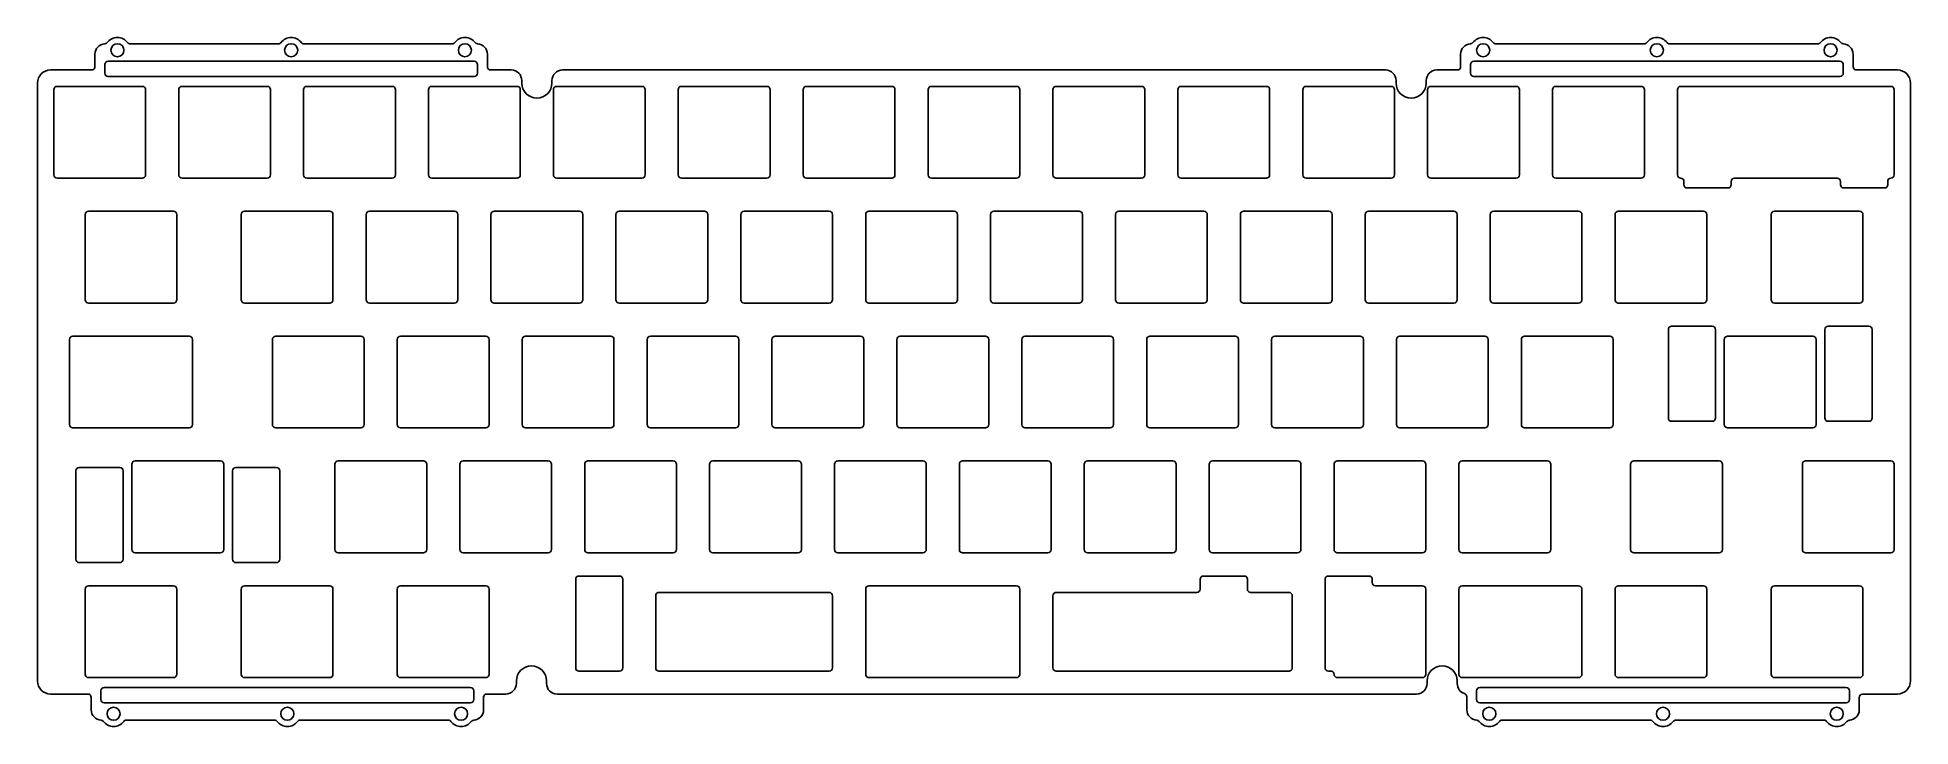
# Model space of a CAD drawing. Header units: millimetres. Extents: x -174 to 112, y 110 to 215.
import ezdxf

# ---------------------------------------------------------------- set-up
doc = ezdxf.new("R2010")
doc.units = ezdxf.units.MM
doc.header["$MEASUREMENT"] = 0

msp = doc.modelspace()

# ---------------------------------------------------------------- linework, layer by layer
for p, q in [((-165.04, 212.61), (-165.04, 210.71)), ((-137.06, 214.21), (-159.67, 214.21)), ((-110.56, 214.21), (-133.17, 214.21)), ((-105.18, 210.71), (-105.18, 212.61)), ((43.27, 212.61), (43.27, 210.71)), ((71.25, 214.21), (48.65, 214.21)), ((97.75, 214.21), (75.15, 214.21)), ((103.13, 210.71), (103.13, 212.61)), ((-165.54, 210.21), (-171.81, 210.21)), ((-101.53, 210.21), (-104.68, 210.21)), ((-99.93, 208.21), (-99.93, 208.61)), ((-95.33, 208.61), (-95.33, 208.21)), ((31.82, 210.21), (-93.73, 210.21)), ((33.42, 208.21), (33.42, 208.61)), ((38.02, 208.61), (38.02, 208.21)), ((42.77, 210.21), (39.62, 210.21)), ((109.89, 210.21), (103.63, 210.21)), ((-173.81, 208.21), (-173.81, 117.01)), ((111.89, 117.01), (111.89, 208.21)), ((-171.81, 115.01), (-166.12, 115.01)), ((-165.62, 114.51), (-165.62, 112.61)), ((-105.76, 112.61), (-105.76, 114.51)), ((-105.26, 115.01), (-102.36, 115.01)), ((-100.76, 116.61), (-100.76, 117.01)), ((-96.16, 117.01), (-96.16, 116.61)), ((-94.56, 115.01), (36.55, 115.01)), ((38.15, 116.61), (38.15, 117.01)), ((42.75, 117.01), (42.75, 116.6)), ((44.21, 114.6), (44.21, 112.61)), ((104.07, 112.61), (104.07, 114.48)), ((104.57, 114.98), (104.57, 115.01)), ((104.57, 115.01), (109.89, 115.01)), ((-160.25, 111.01, 0), (-137.64, 111.01)), ((-133.75, 111.01), (-111.14, 111.01, 0)), ((49.59, 111.01), (72.19, 111.01)), ((76.09, 111.01), (98.69, 111.01))]:
    msp.add_line(p, q)
for points in [[(-106.68, 211.03), (-106.68, 209.71, -0.414214), (-107.18, 209.21), (-163.04, 209.21, -0.414214), (-163.54, 209.71), (-163.54, 211.03, -0.414214), (-163.04, 211.53), (-107.18, 211.53, -0.414214)], [(101.63, 211.03), (101.63, 209.71, -0.414214), (101.13, 209.21), (45.27, 209.21, -0.414214), (44.77, 209.71), (44.77, 211.03, -0.414214), (45.27, 211.53), (101.13, 211.53, -0.414214)], [(-157.81, 193.71, 0.414214), (-157.31, 194.21), (-157.31, 207.21, 0.414214), (-157.81, 207.71), (-170.81, 207.71, 0.414214), (-171.31, 207.21), (-171.31, 194.21, 0.414214), (-170.81, 193.71)], [(-152.26, 194.21), (-152.26, 207.21, -0.414214), (-151.76, 207.71), (-138.76, 207.71, -0.414214), (-138.26, 207.21), (-138.26, 194.21, -0.414214), (-138.76, 193.71), (-151.76, 193.71, -0.414214)], [(-119.21, 207.21), (-119.21, 194.21, -0.414214), (-119.71, 193.71), (-132.71, 193.71, -0.414214), (-133.21, 194.21), (-133.21, 207.21, -0.414214), (-132.71, 207.71), (-119.71, 207.71, -0.414214)], [(-114.16, 194.21), (-114.16, 207.21, -0.414214), (-113.66, 207.71), (-100.66, 207.71, -0.414214), (-100.16, 207.21), (-100.16, 194.21, -0.414214), (-100.66, 193.71), (-113.66, 193.71, -0.414214)], [(-81.61, 193.71), (-94.61, 193.71, -0.414214), (-95.11, 194.21), (-95.11, 207.21, -0.414214), (-94.61, 207.71), (-81.61, 207.71, -0.414214), (-81.11, 207.21), (-81.11, 194.21, -0.414214)], [(-62.06, 207.21), (-62.06, 194.21, -0.414214), (-62.56, 193.71), (-75.56, 193.71, -0.414214), (-76.06, 194.21), (-76.06, 207.21, -0.414214), (-75.56, 207.71), (-62.56, 207.71, -0.414214)], [(-56.51, 207.71), (-43.51, 207.71, -0.414214), (-43.01, 207.21), (-43.01, 194.21, -0.414214), (-43.51, 193.71), (-56.51, 193.71, -0.414214), (-57.01, 194.21), (-57.01, 207.21, -0.414214)], [(-37.96, 194.21), (-37.96, 207.21, -0.414214), (-37.46, 207.71), (-24.46, 207.71, -0.414214), (-23.96, 207.21), (-23.96, 194.21, -0.414214), (-24.46, 193.71), (-37.46, 193.71, -0.414214)], [(-18.91, 194.21, 0.414214), (-18.41, 193.71), (-5.41, 193.71, 0.414214), (-4.91, 194.21), (-4.91, 207.21, 0.414214), (-5.41, 207.71), (-18.41, 207.71, 0.414214), (-18.91, 207.21)], [(14.14, 207.21, 0.414214), (13.64, 207.71), (0.64, 207.71, 0.414214), (0.14, 207.21), (0.14, 194.21, 0.414214), (0.64, 193.71), (13.64, 193.71, 0.414214), (14.14, 194.21)], [(33.19, 207.21), (33.19, 194.21, -0.414214), (32.69, 193.71), (19.69, 193.71, -0.414214), (19.19, 194.21), (19.19, 207.21, -0.414214), (19.69, 207.71), (32.69, 207.71, -0.414214)], [(52.24, 207.21, 0.414214), (51.74, 207.71), (38.74, 207.71, 0.414214), (38.24, 207.21), (38.24, 194.21, 0.414214), (38.74, 193.71), (51.74, 193.71, 0.414214), (52.24, 194.21)], [(71.29, 207.21, 0.414214), (70.79, 207.71), (57.79, 207.71, 0.414214), (57.29, 207.21), (57.29, 194.21, 0.414214), (57.79, 193.71), (70.79, 193.71, 0.414214), (71.29, 194.21)], [(108.9, 193.71, 0.410411), (108.41, 193.21), (108.41, 192.71, -0.414214), (107.91, 192.21), (101.71, 192.21, -0.414214), (101.21, 192.71), (101.21, 193.21, 0.414214), (100.71, 193.71), (85.03, 193.71, 0.414214), (84.53, 193.21), (84.53, 192.71, -0.414214), (84.03, 192.21), (77.83, 192.21, -0.414214), (77.33, 192.71), (77.33, 193.21, 0.410411), (76.84, 193.71, -0.410411), (76.34, 194.21), (76.34, 207.21, -0.414214), (76.84, 207.71), (108.89, 207.71, -0.414214), (109.39, 207.21), (109.39, 194.21, -0.410411)], [(-166.04, 188.66), (-153.04, 188.66, -0.414214), (-152.54, 188.16), (-152.54, 175.16, -0.414214), (-153.04, 174.66), (-166.04, 174.66, -0.414214), (-166.54, 175.16), (-166.54, 188.16, -0.414214)], [(-128.73, 188.16, 0.414214), (-129.23, 188.66), (-142.23, 188.66, 0.414214), (-142.73, 188.16), (-142.73, 175.16, 0.414214), (-142.23, 174.66), (-129.23, 174.66, 0.414214), (-128.73, 175.16)], [(-123.18, 188.66), (-110.18, 188.66, -0.414214), (-109.68, 188.16), (-109.68, 175.16, -0.414214), (-110.18, 174.66), (-123.18, 174.66, -0.414214), (-123.68, 175.16), (-123.68, 188.16, -0.414214)], [(-90.63, 188.16), (-90.63, 175.16, -0.414214), (-91.13, 174.66), (-104.13, 174.66, -0.414214), (-104.63, 175.16), (-104.63, 188.16, -0.414214), (-104.13, 188.66), (-91.13, 188.66, -0.414214)], [(-85.58, 175.16, 0.414214), (-85.08, 174.66), (-72.08, 174.66, 0.414214), (-71.58, 175.16), (-71.58, 188.16, 0.414214), (-72.08, 188.66), (-85.08, 188.66, 0.414214), (-85.58, 188.16)], [(-52.53, 188.16, 0.414214), (-53.03, 188.66), (-66.03, 188.66, 0.414214), (-66.53, 188.16), (-66.53, 175.16, 0.414214), (-66.03, 174.66), (-53.03, 174.66, 0.414214), (-52.53, 175.16)], [(-47.48, 175.16), (-47.48, 188.16, -0.414214), (-46.98, 188.66), (-33.98, 188.66, -0.414214), (-33.48, 188.16), (-33.48, 175.16, -0.414214), (-33.98, 174.66), (-46.98, 174.66, -0.414214)], [(-28.43, 175.16), (-28.43, 188.16, -0.414214), (-27.93, 188.66), (-14.93, 188.66, -0.414214), (-14.43, 188.16), (-14.43, 175.16, -0.414214), (-14.93, 174.66), (-27.93, 174.66, -0.414214)], [(4.12, 174.66), (-8.88, 174.66, -0.414214), (-9.38, 175.16), (-9.38, 188.16, -0.414214), (-8.88, 188.66), (4.12, 188.66, -0.414214), (4.62, 188.16), (4.62, 175.16, -0.414214)], [(9.67, 175.16), (9.67, 188.16, -0.414214), (10.17, 188.66), (23.17, 188.66, -0.414214), (23.67, 188.16), (23.67, 175.16, -0.414214), (23.17, 174.66), (10.17, 174.66, -0.414214)], [(29.22, 188.66, 0.414214), (28.72, 188.16), (28.72, 175.16, 0.414214), (29.22, 174.66), (42.22, 174.66, 0.414214), (42.72, 175.16), (42.72, 188.16, 0.414214), (42.22, 188.66)], [(61.27, 174.66), (48.27, 174.66, -0.414214), (47.77, 175.16), (47.77, 188.16, -0.414214), (48.27, 188.66), (61.27, 188.66, -0.414214), (61.77, 188.16), (61.77, 175.16, -0.414214)], [(66.82, 175.16, 0.414214), (67.32, 174.66), (80.32, 174.66, 0.414214), (80.82, 175.16), (80.82, 188.16, 0.414214), (80.32, 188.66), (67.32, 188.66, 0.414214), (66.82, 188.16)], [(104.13, 174.66), (91.13, 174.66, -0.414214), (90.63, 175.16), (90.63, 188.16, -0.414214), (91.13, 188.66), (104.13, 188.66, -0.414214), (104.63, 188.16), (104.63, 175.16, -0.414214)], [(-150.66, 155.61), (-168.43, 155.61, -0.414214), (-168.93, 156.11), (-168.93, 169.11, -0.414214), (-168.43, 169.61), (-150.66, 169.61, -0.414214), (-150.16, 169.11), (-150.16, 156.11, -0.414214)], [(-123.97, 169.11, 0.414214), (-124.47, 169.61), (-137.47, 169.61, 0.414214), (-137.97, 169.11), (-137.97, 156.11, 0.414214), (-137.47, 155.61), (-124.47, 155.61, 0.414214), (-123.97, 156.11)], [(-118.42, 169.61), (-105.42, 169.61, -0.414214), (-104.92, 169.11), (-104.92, 156.11, -0.414214), (-105.42, 155.61), (-118.42, 155.61, -0.414214), (-118.92, 156.11), (-118.92, 169.11, -0.414214)], [(-99.87, 156.11, 0.414214), (-99.37, 155.61), (-86.37, 155.61, 0.414214), (-85.87, 156.11), (-85.87, 169.11, 0.414214), (-86.37, 169.61), (-99.37, 169.61, 0.414214), (-99.87, 169.11)], [(-80.32, 169.61), (-67.32, 169.61, -0.414214), (-66.82, 169.11), (-66.82, 156.11, -0.414214), (-67.32, 155.61), (-80.32, 155.61, -0.414214), (-80.82, 156.11), (-80.82, 169.11, -0.414214)], [(-47.77, 169.11, 0.414214), (-48.27, 169.61), (-61.27, 169.61, 0.414214), (-61.77, 169.11), (-61.77, 156.11, 0.414214), (-61.27, 155.61), (-48.27, 155.61, 0.414214), (-47.77, 156.11)], [(-42.72, 156.11), (-42.72, 169.11, -0.414214), (-42.22, 169.61), (-29.22, 169.61, -0.414214), (-28.72, 169.11), (-28.72, 156.11, -0.414214), (-29.22, 155.61), (-42.22, 155.61, -0.414214)], [(-10.17, 155.61), (-23.17, 155.61, -0.414214), (-23.67, 156.11), (-23.67, 169.11, -0.414214), (-23.17, 169.61), (-10.17, 169.61, -0.414214), (-9.67, 169.11), (-9.67, 156.11, -0.414214)], [(8.88, 155.61), (-4.12, 155.61, -0.414214), (-4.62, 156.11), (-4.62, 169.11, -0.414214), (-4.12, 169.61), (8.88, 169.61, -0.414214), (9.38, 169.11), (9.38, 156.11, -0.414214)], [(14.43, 156.11, 0.414214), (14.93, 155.61), (27.93, 155.61, 0.414214), (28.43, 156.11), (28.43, 169.11, 0.414214), (27.93, 169.61), (14.93, 169.61, 0.414214), (14.43, 169.11)], [(33.48, 156.11, 0.414214), (33.98, 155.61), (46.98, 155.61, 0.414214), (47.48, 156.11), (47.48, 169.11, 0.414214), (46.98, 169.61), (33.98, 169.61, 0.414214), (33.48, 169.11)], [(52.53, 156.11, 0.414214), (53.03, 155.61), (66.03, 155.61, 0.414214), (66.53, 156.11), (66.53, 169.11, 0.414214), (66.03, 169.61), (53.03, 169.61, 0.414214), (52.53, 169.11)], [(82.15, 170.61), (82.15, 157.11, -0.414214), (81.65, 156.61), (75.45, 156.61, -0.414214), (74.95, 157.11), (74.95, 170.61, -0.414214), (75.45, 171.11), (81.65, 171.11, -0.414214)], [(96.99, 155.61), (83.99, 155.61, -0.414214), (83.49, 156.11), (83.49, 169.11, -0.414214), (83.99, 169.61), (96.99, 169.61, -0.414214), (97.49, 169.11), (97.49, 156.11, -0.414214)], [(99.32, 171.11), (105.52, 171.11, -0.414214), (106.02, 170.61), (106.02, 157.11, -0.414214), (105.52, 156.61), (99.32, 156.61, -0.414214), (98.82, 157.11), (98.82, 170.61, -0.414214)], [(-167.94, 135.56), (-167.94, 149.06, -0.414214), (-167.44, 149.56), (-161.24, 149.56, -0.414214), (-160.74, 149.06), (-160.74, 135.56, -0.414214), (-161.24, 135.06), (-167.44, 135.06, -0.414214)], [(-145.9, 136.56), (-158.9, 136.56, -0.414214), (-159.4, 137.06), (-159.4, 150.06, -0.414214), (-158.9, 150.56), (-145.9, 150.56, -0.414214), (-145.4, 150.06), (-145.4, 137.06, -0.414214)], [(-137.36, 135.06), (-143.56, 135.06, -0.414214), (-144.06, 135.56), (-144.06, 149.06, -0.414214), (-143.56, 149.56), (-137.36, 149.56, -0.414214), (-136.86, 149.06), (-136.86, 135.56, -0.414214)], [(-127.94, 150.56), (-114.94, 150.56, -0.414214), (-114.44, 150.06), (-114.44, 137.06, -0.414214), (-114.94, 136.56), (-127.94, 136.56, -0.414214), (-128.44, 137.06), (-128.44, 150.06, -0.414214)], [(-95.89, 136.56, 0.414214), (-95.39, 137.06), (-95.39, 150.06, 0.414214), (-95.89, 150.56), (-108.89, 150.56, 0.414214), (-109.39, 150.06), (-109.39, 137.06, 0.414214), (-108.89, 136.56)], [(-90.34, 137.06), (-90.34, 150.06, -0.414214), (-89.84, 150.56), (-76.84, 150.56, -0.414214), (-76.34, 150.06), (-76.34, 137.06, -0.414214), (-76.84, 136.56), (-89.84, 136.56, -0.414214)], [(-71.29, 137.06), (-71.29, 150.06, -0.414214), (-70.79, 150.56), (-57.79, 150.56, -0.414214), (-57.29, 150.06), (-57.29, 137.06, -0.414214), (-57.79, 136.56), (-70.79, 136.56, -0.414214)], [(-38.74, 136.56), (-51.74, 136.56, -0.414214), (-52.24, 137.06), (-52.24, 150.06, -0.414214), (-51.74, 150.56), (-38.74, 150.56, -0.414214), (-38.24, 150.06), (-38.24, 137.06, -0.414214)], [(-19.19, 150.06, 0.414214), (-19.69, 150.56), (-32.69, 150.56, 0.414214), (-33.19, 150.06), (-33.19, 137.06, 0.414214), (-32.69, 136.56), (-19.69, 136.56, 0.414214), (-19.19, 137.06)], [(-0.64, 136.56), (-13.64, 136.56, -0.414214), (-14.14, 137.06), (-14.14, 150.06, -0.414214), (-13.64, 150.56), (-0.64, 150.56, -0.414214), (-0.14, 150.06), (-0.14, 137.06, -0.414214)], [(18.91, 150.06, 0.414214), (18.41, 150.56), (5.41, 150.56, 0.414214), (4.91, 150.06), (4.91, 137.06, 0.414214), (5.41, 136.56), (18.41, 136.56, 0.414214), (18.91, 137.06)], [(37.96, 150.06, 0.414214), (37.46, 150.56), (24.46, 150.56, 0.414214), (23.96, 150.06), (23.96, 137.06, 0.414214), (24.46, 136.56), (37.46, 136.56, 0.414214), (37.96, 137.06)], [(56.51, 136.56), (43.51, 136.56, -0.414214), (43.01, 137.06), (43.01, 150.06, -0.414214), (43.51, 150.56), (56.51, 150.56, -0.414214), (57.01, 150.06), (57.01, 137.06, -0.414214)], [(69.2, 137.06), (69.2, 150.06, -0.414214), (69.7, 150.56), (82.7, 150.56, -0.414214), (83.2, 150.06), (83.2, 137.06, -0.414214), (82.7, 136.56), (69.7, 136.56, -0.414214)], [(95.39, 137.06), (95.39, 150.06, -0.414214), (95.89, 150.56), (108.89, 150.56, -0.414214), (109.39, 150.06), (109.39, 137.06, -0.414214), (108.89, 136.56), (95.89, 136.56, -0.414214)], [(-153.04, 117.51), (-166.04, 117.51, -0.414214), (-166.54, 118.01), (-166.54, 131.01, -0.414214), (-166.04, 131.51), (-153.04, 131.51, -0.414214), (-152.54, 131.01), (-152.54, 118.01, -0.414214)], [(-142.73, 118.01), (-142.73, 131.01, -0.414214), (-142.23, 131.51), (-129.23, 131.51, -0.414214), (-128.73, 131.01), (-128.73, 118.01, -0.414214), (-129.23, 117.51), (-142.23, 117.51, -0.414214)], [(-118.92, 118.01, 0.414214), (-118.42, 117.51), (-105.42, 117.51, 0.414214), (-104.92, 118.01), (-104.92, 131.01, 0.414214), (-105.42, 131.51), (-118.42, 131.51, 0.414214), (-118.92, 131.01)], [(-91.21, 133.01), (-85.01, 133.01, -0.414214), (-84.51, 132.51), (-84.51, 119.01, -0.414214), (-85.01, 118.51), (-91.21, 118.51, -0.414214), (-91.71, 119.01), (-91.71, 132.51, -0.414214)], [(-46.98, 131.51), (-24.46, 131.51, -0.414214), (-23.96, 131.01), (-23.96, 118.01, -0.414214), (-24.46, 117.51), (-46.98, 117.51, -0.414214), (-47.48, 118.01), (-47.48, 131.01, -0.414214)], [(3.04, 130.51, 0.414214), (3.54, 131.01), (3.54, 132.51, -0.414214), (4.04, 133.01), (10.24, 133.01, -0.414214), (10.74, 132.51), (10.74, 131.01, 0.414214), (11.24, 130.51), (17.09, 130.51, -0.414214), (17.59, 130.01), (17.59, 119.01, -0.414214), (17.09, 118.51), (-18.41, 118.51, -0.414214), (-18.91, 119.01), (-18.91, 130.01, -0.414214), (-18.41, 130.51)], [(29.79, 132.01, 0.414214), (30.29, 131.51), (37.46, 131.51, -0.414214), (37.96, 131.01), (37.96, 118.01, -0.414214), (37.46, 117.51), (24.46, 117.51, -0.414214), (23.96, 118.01, 0.414214), (23.46, 118.51), (23.09, 118.51, -0.414214), (22.59, 119.01), (22.59, 132.51, -0.414214), (23.09, 133.01), (29.29, 133.01, -0.414214), (29.79, 132.51)], [(43.51, 131.51), (61.27, 131.51, -0.414214), (61.77, 131.01), (61.77, 118.01, -0.414214), (61.27, 117.51), (43.51, 117.51, -0.414214), (43.01, 118.01), (43.01, 131.01, -0.414214)], [(67.32, 131.51), (80.32, 131.51, -0.414214), (80.82, 131.01), (80.82, 118.01, -0.414214), (80.32, 117.51), (67.32, 117.51, -0.414214), (66.82, 118.01), (66.82, 131.01, -0.414214)], [(90.63, 118.01), (90.63, 131.01, -0.414214), (91.13, 131.51), (104.13, 131.51, -0.414214), (104.63, 131.01), (104.63, 118.01, -0.414214), (104.13, 117.51), (91.13, 117.51, -0.414214)], [(-52.53, 130.01), (-52.53, 119.01, -0.414214), (-53.03, 118.51), (-79.01, 118.51, -0.414214), (-79.51, 119.01), (-79.51, 130.01, -0.414214), (-79.01, 130.51), (-53.03, 130.51, -0.414214)], [(-107.26, 115.51), (-107.26, 114.18, -0.414214), (-107.76, 113.68), (-163.62, 113.68, -0.414214), (-164.12, 114.18), (-164.12, 115.51, -0.414214), (-163.62, 116.01), (-107.76, 116.01, -0.414214)], [(102.57, 115.51), (102.57, 114.18, -0.414214), (102.07, 113.68), (46.21, 113.68, -0.414214), (45.71, 114.18), (45.71, 115.51, -0.414214), (46.21, 116.01), (102.07, 116.01, -0.414214)]]:
    msp.add_lwpolyline(points, format="xyb", close=True)
for centre in [(-161.61, 213.22, 0), (-135.11, 213.22), (-108.61, 213.22, 0), (46.7, 213.22), (73.2, 213.22), (99.7, 213.22), (-162.19, 112, 0), (-135.69, 112), (-109.19, 112, 0), (47.64, 112), (74.14, 112), (100.64, 112)]:
    msp.add_circle(centre, 1)
for centre, radius, start, end in [((-163.56, 214.71), 0.5, 273.2221, 322.7144), ((-159.67, 214.71), 0.5, 217.3832, 270), ((-137.06, 214.71), 0.5, 270, 322.6168), ((-135.11, 213.22), 1.95, 37.3832, 142.6168), ((-133.17, 214.71), 0.5, 217.3832, 270), ((-110.56, 214.71), 0.5, 270, 322.6168), ((-106.66, 214.71), 0.5, 217.2856, 266.7779), ((44.75, 214.71), 0.5, 273.2221, 322.7144), ((46.7, 213.22), 1.95, 37.3832, 142.7144), ((48.65, 214.71), 0.5, 217.3832, 270), ((71.25, 214.71), 0.5, 270, 322.6168), ((73.2, 213.22), 1.95, 37.3832, 142.6168), ((75.15, 214.71), 0.5, 217.3832, 270), ((97.75, 214.71), 0.5, 270, 322.6168), ((99.7, 213.22), 1.95, 37.2856, 142.6168), ((101.65, 214.71), 0.5, 217.2856, 266.7779), ((-163.44, 212.61), 1.6, 93.2221, 180), ((-106.78, 212.61), 1.6, 0, 86.7779), ((44.87, 212.61), 1.6, 93.2221, 180), ((101.53, 212.61), 1.6, 0, 86.7779), ((-171.81, 208.21), 2, 90, 180), ((-165.54, 210.71), 0.5, 270, 0), ((-104.68, 210.71), 0.5, 180, 270), ((-101.53, 208.61), 1.6, 0, 90), ((-93.73, 208.61), 1.6, 90, 180), ((31.82, 208.61), 1.6, 0, 90), ((39.62, 208.61), 1.6, 90, 180), ((42.77, 210.71), 0.5, 270, 0), ((103.63, 210.71), 0.5, 180, 270), ((109.89, 208.21), 2, 0, 90), ((-97.63, 208.21), 2.3, 180, 0), ((35.72, 208.21), 2.3, 180, 0), ((-98.46, 117.01), 2.3, 0, 180), ((40.45, 117.01), 2.3, 0, 180), ((-171.81, 117.01), 2, 180, 270), ((-166.12, 114.51), 0.5, 0, 90), ((-105.26, 114.51), 0.5, 90, 180), ((-102.36, 116.61), 1.6, 270, 0), ((-94.56, 116.61), 1.6, 180, 270), ((36.55, 116.61), 1.6, 270, 0), ((44.35, 116.6), 1.6, 180, 252.2776), ((43.71, 114.6), 0.5, 0, 72.2776), ((104.57, 114.48), 0.5, 90, 180), ((109.89, 117.01), 2, 270, 0), ((-164.02, 112.61), 1.6, 180, 266.7779), ((-107.36, 112.61), 1.6, 273.2221, 0), ((45.81, 112.61), 1.6, 180, 266.7779), ((102.47, 112.61), 1.6, 273.2221, 0), ((-164.14, 110.51), 0.5, 37.2856, 86.7779), ((-160.25, 110.51, 0), 0.5, 90, 142.6168), ((-137.64, 110.51), 0.5, 37.3832, 90), ((-135.69, 112), 1.95, 217.3832, 322.6168), ((-133.75, 110.51), 0.5, 90, 142.6168), ((-111.14, 110.51, 0), 0.5, 37.3832, 90), ((-109.19, 112, 0), 1.95, 217.3832, 322.7144), ((-107.24, 110.51), 0.5, 93.2221, 142.7144), ((45.69, 110.51), 0.5, 37.2856, 86.7779), ((47.64, 112), 1.95, 217.2856, 322.6168), ((49.59, 110.51), 0.5, 90, 142.6168), ((72.19, 110.51), 0.5, 37.3832, 90), ((74.14, 112), 1.95, 217.3832, 322.6168), ((76.09, 110.51), 0.5, 90, 142.6168), ((98.69, 110.51), 0.5, 37.3832, 90), ((100.64, 112), 1.95, 217.3832, 322.7144), ((102.59, 110.51), 0.5, 93.2221, 142.7144)]:
    msp.add_arc(centre, radius, start, end)
at = {"extrusion": (-9.25771e-07, -7.07375e-07, 1)}
msp.add_arc((-161.61, 213.22, 0), 1.95, 37.3832, 142.7144, dxfattribs=at)
at = {"extrusion": (-9.26975e-07, -7.05796e-07, 1)}
msp.add_arc((-108.61, 213.22, 0), 1.95, 37.2856, 142.6168, dxfattribs=at)
at = {"extrusion": (9.26975e-07, 7.05796e-07, 1)}
msp.add_arc((-162.19, 112, 0), 1.95, 217.2856, 322.6168, dxfattribs=at)

doc.saveas('drawing.dxf')
